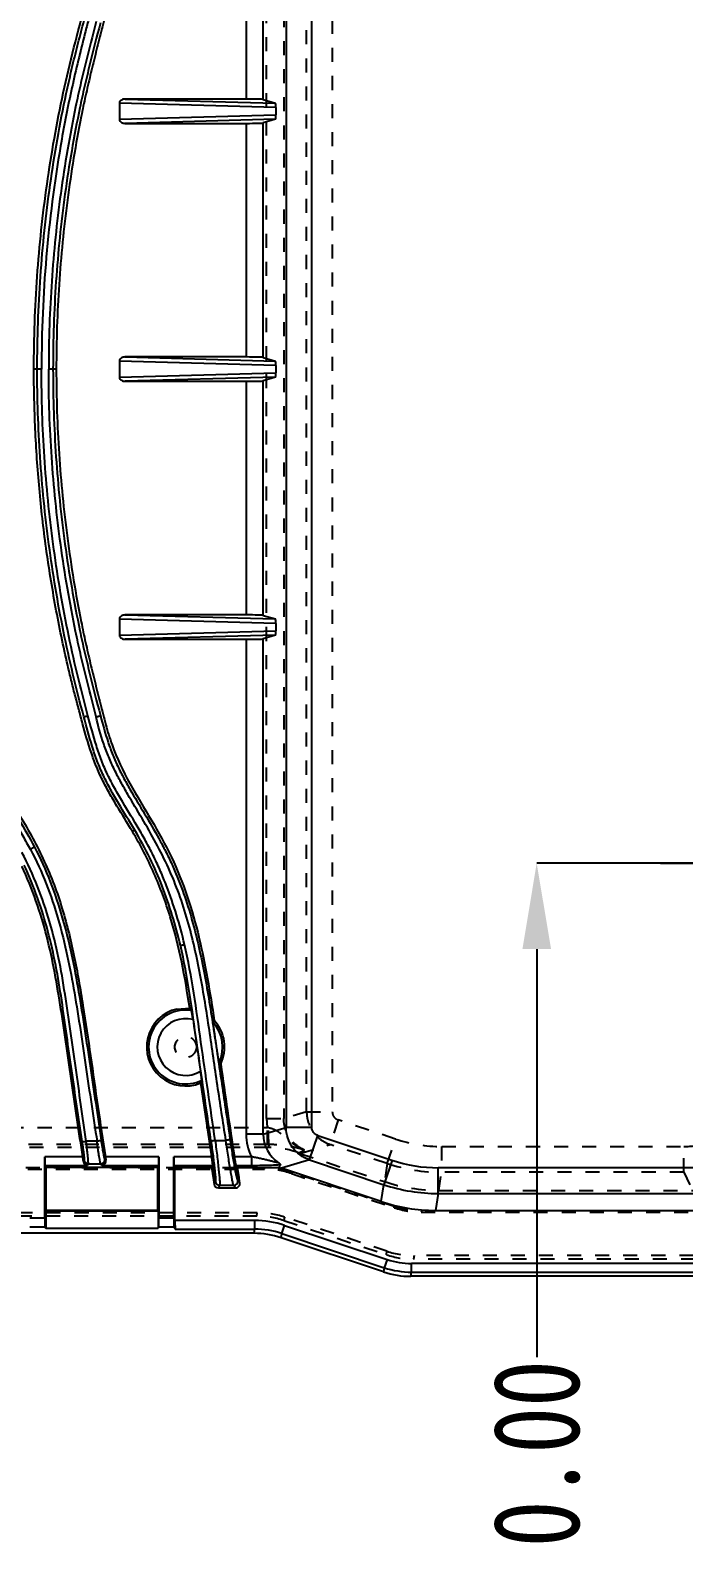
# Model space of a CAD drawing. Header units: millimetres. Extents: x -946 to 3963, y -10008 to 1396.
# Drawn here: x 113.6 to 189.6, y -49.7 to 126 of the extents above; entities that cross this region are included whole.
import ezdxf

# ---------------------------------------------------------------- set-up
doc = ezdxf.new("R2010")
doc.units = ezdxf.units.MM
doc.header["$LTSCALE"] = 16.335
doc.header["$PDMODE"] = 3
doc.header["$PDSIZE"] = 0.3125
doc.linetypes.add('HIDDEN', pattern=[0.2, 0.1, -0.1])
doc.layers.get('0').update_dxf_attribs({"linetype": 'CONTINUOUS'})
doc.layers.get('Defpoints').update_dxf_attribs({"linetype": 'CONTINUOUS'})
doc.layers.add('DEFAULT_2', color=8, linetype='HIDDEN')
doc.styles.get("Standard").update_dxf_attribs({"font": 'txt', "width": 0.8})
doc.dimstyles.new('11', dxfattribs={"dimtxt": 10, "dimasz": 10, "dimexe": 0, "dimexo": 0, "dimgap": 0, "dimtad": 0, "dimzin": 0, "dimdsep": 46, "dimtxsty": 'Standard', "dimcen": 0, "dimclrd": 4, "dimclre": 4, "dimclrt": 6, "dimazin": 0, "dimtfac": 1, "dimtofl": 0, "dimtmove": 0, "dimatfit": 3, "dimfxl": 0, "dimtolj": 1, "dimtzin": 0, "dimarcsym": 0})

# ---------------------------------------------------------------- blocks, each defined once
blk = doc.blocks.new('*D11')
at = {"color": 4, "lineweight": -2}
for p, q in [((214.49, 29.13), (172.52, 29.13)), ((172.52, 19.13), (172.52, -28.32)), ((172.52, -140.87), (172.52, -61.66)), ((214.49, -150.87), (172.52, -150.87))]:
    blk.add_line(p, q, dxfattribs=at)
at = {"color": 4}
for points in [[(170.86, 19.13), (174.19, 19.13), (172.52, 29.13)], [(170.86, -140.87), (174.19, -140.87), (172.52, -150.87)]]:
    blk.add_solid(points, dxfattribs=at)
at = {"layer": 'Defpoints', "color": 0}
for p in [(172.52, 29.13), (214.49, 29.13), (214.49, -150.87)]:
    blk.add_point(p, dxfattribs=at)
at = {"color": 6, "insert": (172.52, -44.99), "char_height": 10, "attachment_point": 5, "rotation": 90}
blk.add_mtext('\\A1;180.00', dxfattribs=at)
blk = doc.blocks.new('*D69')
at = {"color": 4, "lineweight": -2}
for p, q in [((186.91, 29.13), (235.6, 29.13)), ((235.6, 19.13), (235.6, -10.01)), ((235.6, -45.87), (235.6, -39.35)), ((226.92, -55.87), (235.6, -55.87))]:
    blk.add_line(p, q, dxfattribs=at)
at = {"color": 4}
for points in [[(233.93, 19.13), (237.27, 19.13), (235.6, 29.13)], [(233.93, -45.87), (237.27, -45.87), (235.6, -55.87)]]:
    blk.add_solid(points, dxfattribs=at)
at = {"layer": 'Defpoints', "color": 0}
for p in [(186.91, 29.13), (226.92, -55.87), (235.6, -55.87)]:
    blk.add_point(p, dxfattribs=at)
at = {"color": 6, "insert": (235.6, -24.68), "char_height": 10, "attachment_point": 5, "rotation": 90}
blk.add_mtext('\\A1;85.00', dxfattribs=at)

msp = doc.modelspace()

# ---------------------------------------------------------------- linework, layer by layer
at = {"color": 7, "linetype": 'Continuous'}
for p, q in [((138.736, 175.546), (138.736, 117.994)), ((140.729, 117.947), (140.729, 175.546)), ((143.383, 174.755), (143.383, -1.593)), ((146.371, -1.593), (146.371, 174.755)), ((138.736, 117.994), (124.684, 117.994)), ((124.684, 117.994), (142.135, 117.526)), ((140.729, 117.947), (142.135, 117.526)), ((142.203, 117.014), (123.998, 117.503)), ((123.998, 117.503), (123.998, 115.658)), ((123.998, 115.658), (142.203, 116.147)), ((142.203, 117.014), (142.203, 116.155)), ((142.135, 115.636), (124.684, 115.167)), ((124.684, 115.167), (138.736, 115.167)), ((138.736, 115.167), (138.736, 87.994)), ((142.135, 115.636), (140.729, 115.215)), ((140.729, 87.947), (140.729, 115.215)), ((138.736, 87.994), (124.684, 87.994)), ((124.684, 87.994), (142.135, 87.526)), ((140.729, 87.947), (142.135, 87.526)), ((114.943, 86.581), (114.059, 86.581)), ((116.662, 86.581), (115.778, 86.581)), ((142.203, 87.014), (123.998, 87.503)), ((123.998, 87.503), (123.998, 85.658)), ((123.998, 85.658), (142.203, 86.147)), ((142.203, 87.014), (142.203, 86.155)), ((142.135, 85.636), (124.684, 85.167)), ((124.684, 85.167), (138.736, 85.167)), ((138.736, 85.167), (138.736, 57.994)), ((142.135, 85.636), (140.729, 85.215)), ((140.729, 57.947), (140.729, 85.215)), ((138.736, 57.994), (124.684, 57.994)), ((124.684, 57.994), (142.135, 57.526)), ((142.203, 57.014), (123.998, 57.503)), ((123.998, 57.503), (123.998, 55.658)), ((140.729, 57.947), (142.135, 57.526)), ((142.203, 57.014), (142.203, 56.155)), ((123.998, 55.658), (142.203, 56.147)), ((142.135, 55.636), (124.684, 55.167)), ((124.684, 55.167), (138.736, 55.167)), ((138.736, 55.167), (138.736, -2.384)), ((142.135, 55.636), (140.729, 55.215)), ((140.729, -2.384), (140.729, 55.215)), ((125.783, 32.962), (125.515, 32.803)), ((130.669, 12.164), (132.173, 12.258)), ((134.91, 10.612), (135.035, 10.822)), ((135.778, 5.767), (135.597, 5.93)), ((134.736, -5.018), (133.457, 3.571)), ((140.729, -2.384), (143.383, -1.593)), ((146.371, -1.593), (143.383, -1.593)), ((121.4, -3.218), (120.145, -3.218)), ((135.13, -3.115), (136.384, -3.115)), ((140.729, -2.384), (138.736, -2.384)), ((146.107, -5.382), (147.055, -2.54)), ((147.064, -2.543), (155.689, -5.418)), ((119.736, -5.018), (115.317, -5.018)), ((115.317, -12.148), (115.317, -5.018)), ((122.302, -5.248), (122.425, -5.398)), ((128.6, -5.018), (122.365, -5.018)), ((128.6, -5.018), (128.6, -12.148)), ((134.736, -5.018), (130.317, -5.018)), ((130.317, -12.148), (130.317, -5.018)), ((139.348, -5.018), (137.365, -5.018)), ((139.348, -5.018), (139.348, -6.017)), ((115.342, -6.017), (120.281, -6.017)), ((115.342, -6.017), (115.459, -6.25)), ((128.459, -6.25), (115.459, -6.25)), ((115.459, -6.25), (115.459, -11.254)), ((119.809, -5.549), (119.89, -5.396)), ((120.281, -6.017), (120.384, -5.822)), ((120.384, -5.822), (121.808, -5.822)), ((121.969, -6.017), (121.808, -5.822)), ((121.969, -6.017), (128.575, -6.017)), ((128.459, -6.25), (128.575, -6.017)), ((128.459, -11.254), (128.459, -6.25)), ((130.342, -6.017), (134.851, -6.017)), ((130.342, -6.017), (130.459, -6.25)), ((130.459, -6.25), (134.728, -6.25)), ((130.459, -12.431), (130.459, -6.25)), ((134.877, -5.967), (134.728, -6.25)), ((134.877, -5.967), (135.163, -7.895)), ((137.74, -6.25), (137.507, -5.967)), ((137.548, -6.017), (139.348, -6.017)), ((137.74, -6.25), (142.542, -6.25)), ((146.107, -5.382), (142.83, -6.359)), ((154.43, -10.225), (142.83, -6.359)), ((146.107, -5.382), (154.749, -8.262)), ((155.696, -5.42), (154.749, -8.262)), ((161.065, -9.287), (161.065, -6.291)), ((192.285, -6.291), (161.073, -6.291)), ((135.017, -8.199), (135.163, -7.895)), ((135.657, -8.322), (135.511, -8.625)), ((135.511, -8.625), (137.515, -8.625)), ((135.657, -8.322), (137.279, -8.322)), ((137.515, -8.625), (137.279, -8.322)), ((137.773, -7.748), (138.009, -8.052)), ((154.43, -10.225), (154.749, -8.262)), ((161.065, -9.287), (160.746, -11.25)), ((161.065, -9.287), (192.285, -9.287)), ((115.317, -12.148), (113.6, -12.148)), ((115.459, -11.254), (115.427, -11.317)), ((115.427, -11.317), (128.49, -11.317)), ((115.427, -11.317), (115.427, -13.317)), ((128.459, -11.254), (115.459, -11.254)), ((128.49, -11.317), (128.459, -11.254)), ((128.49, -11.317), (128.49, -13.317)), ((130.317, -12.148), (128.6, -12.148)), ((160.746, -11.25), (193.226, -11.25)), ((139.64, -13.919), (-83.119, -13.919)), ((113.575, -13.146), (115.342, -13.146)), ((115.342, -13.146), (115.427, -13.317)), ((115.427, -13.317), (128.49, -13.317)), ((128.49, -13.317), (128.575, -13.146)), ((128.575, -13.146), (130.342, -13.146)), ((130.342, -13.146), (130.483, -13.429)), ((139.72, -12.431), (130.459, -12.431)), ((130.483, -13.429), (139.72, -13.429)), ((139.72, -13.429), (139.64, -13.919)), ((139.72, -12.431), (139.72, -13.429)), ((142.798, -14.432), (142.878, -13.942)), ((142.878, -13.942), (143.193, -12.994)), ((142.878, -13.942), (154.803, -17.917)), ((143.193, -12.994), (155.119, -16.969)), ((154.723, -18.407), (142.798, -14.432)), ((155.119, -16.969), (154.803, -17.917)), ((201.447, -17.431), (157.961, -17.431)), ((157.961, -18.429), (157.961, -17.431)), ((154.803, -17.917), (154.723, -18.407)), ((157.881, -18.919), (157.961, -18.429)), ((201.677, -18.919), (157.881, -18.919)), ((157.961, -18.429), (201.447, -18.429))]:
    msp.add_line(p, q, dxfattribs=at)
for centre, radius, start, end in [((131.701, 7.75), 4.533, 103.16279, 292.78659), ((131.701, 7.75), 4.3, 81.07069, 295.73618), ((131.701, 7.75), 3.301, 74.96929, 301.82499), ((118.221, 1.577), 17.571, 36.37425, 37.43804), ((1734.344, 244.326), 1618.7, 188.289928, 188.504351), ((131.701, 7.75), 4.3, 334.96403, 41.74042), ((131.701, 7.75), 4.533, 334.05756, 42.65707), ((116.34, 9.974), 18.275, 339.48858, 340.50975), ((144.71, -2.385), 5.973, 179.99126, 206.15471), ((144.703, -2.388), 3.974, 179.94778, 236.50788), ((95.783, -8.598), 24.219, 7.23377, 8.50073), ((121.807, -5.321), 0.501, 270.13634, 8.33659), ((150.11, -0.868), 28.053, 188.50818, 189.29203), ((120.385, -5.321), 0.501, 188.56488, 269.92212), ((161.069, 10.708), 17, 251.55151, 270.01354), ((135.511, -8.126), 0.499, 188.39383, 270.00609), ((135.658, -7.82), 0.501, 188.59791, 269.92975), ((137.277, -7.82), 0.501, 270.14019, 8.25436), ((161.071, 10.721), 20.008, 251.58163, 269.98343), ((139.708, -23.486), 11.056, 71.62431, 89.94074), ((139.71, -23.477), 10.048, 71.62181, 89.94324), ((157.97, -8.385), 9.045, 251.62431, 269.94074), ((157.972, -8.376), 10.053, 251.62681, 269.93825)]:
    msp.add_arc(centre, radius, start, end, dxfattribs=at)
for centre, major_axis, ratio, start_param, end_param in [((138.736, 117.942), (2, 0), 0.0261859, 0.0872665, 1.5707963), ((142.134, 117.026), (-0.002, 0.5), 0.1375802, -1.5941581, -0.0416369), ((138.736, 115.219), (2, 0), 0.0261859, -1.5707963, -0.0872665), ((138.736, 87.942), (2, 0), 0.0261859, 0.0872665, 1.5707963), ((142.134, 87.026), (-0.002, 0.5), 0.1375802, -1.5941581, -0.0416369), ((138.736, 85.219), (2, 0), 0.0261859, -1.5707963, -0.0872665), ((138.736, 57.942), (2, 0), 0.0261859, 0.0872665, 1.5707963), ((142.134, 57.026), (-0.002, 0.5), 0.1375802, -1.5941581, -0.0416369), ((138.736, 55.219), (2, 0), 0.0261859, -1.5707963, -0.0872665), ((115.343, -5.018), (0, 1), 0.0261859, 1.5707963, 3.0892328), ((128.574, -5.018), (0, 1), 0.0261859, -3.0892328, -1.5707963), ((130.343, -5.018), (0, 1), 0.0261859, 1.5707963, 3.0892328), ((5320.829, 765.667), (4124.678, 3238.736), 0.9991931, 2.6233469, 2.6237227), ((-1501.296, -250.811), (1641.435, -228.537), 0.9993382, 0.2855373, 0.286637), ((156.362, 1.088), (13.864, 7.769), 0.1266314, 2.8687317, 2.9645303), ((144.112, -2.564), (-3.849, -1.147), 0.9958587, 0.8806554, 0.9573873), ((160.755, 8.777), (-3.208, -19.77), 0.9985935, -0.1606529, 0.1606529), ((115.343, -12.148), (0, 1), 0.0261859, 1.5707963, 3.0892328), ((128.574, -12.148), (0, 1), 0.0261859, -3.0892328, -1.5707963), ((130.343, -12.148), (0, 1), 0.0261859, 1.5707963, 3.0892328), ((130.485, -12.431), (0, 1), 0.0261859, 1.5707963, 3.0892328), ((139.636, -23.933), (1.604, 9.885), 0.9985935, -0.1606529, 0.1606529), ((157.886, -8.906), (-1.604, -9.885), 0.9985935, -0.1606529, 0.1606529)]:
    msp.add_ellipse(centre, major_axis=major_axis, ratio=ratio, start_param=start_param, end_param=end_param, dxfattribs=at)
for points, knots in [([(122.365, 178.18), (122.073, 176.226), (121.484, 172.318), (120.644, 166.45), (119.931, 161.562), (119.285, 157.663), (118.554, 153.779), (117.595, 149.938), (116.31, 146.198), (115.144, 143.469), (113.785, 140.833), (112.292, 138.271), (110.747, 135.742), (109.545, 133.58), (108.728, 131.779), (108.184, 130.398), (107.718, 128.99), (107.318, 127.563), (106.953, 126.126), (106.471, 124.209), (105.858, 121.816), (105.176, 118.932), (104.562, 116.032), (104.016, 113.118), (103.359, 109.221), (102.675, 104.328), (101.896, 96.462), (101.662, 90.532), (101.662, 86.581)], [0, 0, 0, 0, 0.0624981, 0.1249962, 0.1874941, 0.2187435, 0.2499951, 0.3124799, 0.343738, 0.3749893, 0.4062459, 0.4374932, 0.468754, 0.5000005, 0.5156417, 0.5312811, 0.5469063, 0.5625299, 0.5781628, 0.5937942, 0.625041, 0.656289, 0.6875397, 0.7187893, 0.750039, 0.8125353, 0.8750316, 1, 1, 1, 1]), ([(135.035, 162.34), (134.787, 160.716), (134.273, 157.472), (133.309, 152.637), (131.971, 147.889), (130.144, 143.299), (127.748, 138.984), (125.131, 134.811), (123.356, 131.086), (122.388, 127.942), (121.8, 125.549), (121.203, 123.159), (120.606, 120.768), (120.055, 118.367), (119.383, 115.152), (118.656, 111.11), (117.685, 104.612), (116.878, 96.435), (116.662, 89.865), (116.662, 86.581)], [0, 0, 0, 0, 0.0625005, 0.1250016, 0.1875025, 0.2500086, 0.3125033, 0.375007, 0.4375161, 0.4687468, 0.5000216, 0.5312875, 0.56253, 0.5937767, 0.625031, 0.6875319, 0.7500324, 0.875016, 1, 1, 1, 1]), ([(124.592, 137.307), (124.011, 136.392), (122.937, 134.503), (121.666, 131.501), (120.86, 128.91), (120.299, 126.816), (119.757, 124.715), (119.106, 122.083), (118.135, 117.853), (116.697, 110.391), (115.31, 99.613), (114.942, 90.924), (114.943, 86.581)], [0, 0, 0, 0, 0.0624518, 0.1249003, 0.1873497, 0.2185822, 0.2498175, 0.3122886, 0.3747758, 0.4997789, 0.7498462, 1, 1, 1, 1]), ([(114.059, 86.581), (114.059, 90.178), (114.313, 97.376), (115.458, 108.115), (117.345, 118.751), (119.129, 125.728), (120.115, 129.188)], [0, 0, 0, 0, 0.2499978, 0.4999971, 0.7499975, 1, 1, 1, 1]), ([(114.444, 86.581), (114.444, 90.176), (114.695, 97.353), (115.639, 106.276), (116.763, 113.35), (117.619, 117.749), (118.4, 121.254), (119.036, 123.877), (119.728, 126.487), (120.188, 128.228), (120.434, 129.093)], [0, 0, 0, 0, 0.2504372, 0.4997934, 0.6244661, 0.7493187, 0.8118975, 0.8745956, 0.9372949, 1, 1, 1, 1]), ([(121.305, 127.016), (120.881, 125.374), (120.242, 122.908), (119.451, 119.603), (118.722, 116.271), (117.932, 112.075), (117.149, 107.012), (116.537, 101.928), (115.954, 95.123), (115.779, 89.998), (115.779, 86.581)], [0, 0, 0, 0, 0.1243441, 0.1866463, 0.2491008, 0.3743147, 0.4995099, 0.6245386, 0.7495385, 1, 1, 1, 1]), ([(121.788, 126.862), (121.364, 125.223), (120.727, 122.763), (119.937, 119.467), (119.211, 116.149), (118.423, 111.971), (117.643, 106.929), (117.033, 101.866), (116.452, 95.088), (116.277, 89.984), (116.277, 86.581)], [0, 0, 0, 0, 0.1245899, 0.1869286, 0.2493407, 0.3744811, 0.4996368, 0.6246429, 0.7496022, 1, 1, 1, 1]), ([(124.684, 117.994), (124.607, 117.994), (124.454, 117.977), (124.237, 117.892), (124.059, 117.741), (123.998, 117.589), (123.998, 117.513)], [0, 0, 0, 0, 0.2503447, 0.5008256, 0.7506864, 1, 1, 1, 1]), ([(142.135, 115.636), (142.148, 115.639), (142.164, 115.69), (142.183, 115.778), (142.199, 115.946), (142.203, 116.076), (142.203, 116.155)], [0, 0, 0, 0, 0.0752221, 0.2499127, 0.5538147, 1, 1, 1, 1]), ([(123.998, 115.649), (123.998, 115.573), (124.059, 115.42), (124.237, 115.269), (124.454, 115.185), (124.607, 115.167), (124.684, 115.167)], [0, 0, 0, 0, 0.2493665, 0.4991964, 0.7496579, 1, 1, 1, 1]), ([(124.684, 87.994), (124.607, 87.994), (124.454, 87.977), (124.237, 87.892), (124.059, 87.741), (123.998, 87.589), (123.998, 87.513)], [0, 0, 0, 0, 0.2503447, 0.5008256, 0.7506864, 1, 1, 1, 1]), ([(100.778, 86.581), (100.793, 84.158), (100.896, 79.313), (101.427, 72.062), (102.306, 64.848), (103.315, 58.877), (104.321, 54.141), (105.009, 51.196), (105.587, 48.846), (106.178, 46.501), (106.832, 44.169), (107.633, 41.885), (108.322, 40.205), (109.126, 38.578), (110.02, 37), (110.949, 35.441), (111.859, 33.872), (112.755, 32.297), (113.356, 31.248), (113.659, 30.726)], [0, 0, 0, 0, 0.1251138, 0.2502097, 0.3752769, 0.5003004, 0.5627991, 0.6252826, 0.6565186, 0.6877499, 0.750214, 0.7814822, 0.8127194, 0.8439142, 0.8751307, 0.906376, 0.9376006, 0.968803, 1, 1, 1, 1]), ([(101.277, 86.581), (101.277, 84.164), (101.394, 79.341), (101.833, 73.33), (102.358, 68.55), (102.836, 64.978), (103.397, 61.418), (104.044, 57.869), (104.78, 54.331), (105.629, 50.808), (106.38, 47.879), (106.982, 45.543), (107.467, 43.817), (108.039, 42.131), (108.737, 40.495), (109.554, 38.905), (110.745, 36.805), (112.331, 34.208), (113.551, 32.092), (114.119, 31.007)], [0, 0, 0, 0, 0.1253844, 0.2502455, 0.3125823, 0.3748962, 0.4372171, 0.4995812, 0.5620353, 0.6247022, 0.6876126, 0.7189082, 0.7499067, 0.7805994, 0.8112208, 0.8420956, 0.8733177, 0.9364485, 1, 1, 1, 1]), ([(101.662, 86.581), (101.662, 82.63), (101.896, 76.699), (102.675, 68.834), (103.359, 63.94), (104.016, 60.043), (104.562, 57.129), (105.176, 54.23), (105.858, 51.345), (106.471, 48.952), (106.953, 47.036), (107.318, 45.599), (107.718, 44.171), (108.184, 42.763), (108.728, 41.383), (109.545, 39.582), (110.747, 37.42), (112.292, 34.891), (113.785, 32.329), (115.144, 29.692), (116.31, 26.964), (117.595, 23.224), (118.554, 19.382), (119.285, 15.499), (119.931, 11.6), (120.644, 6.712), (121.484, 0.844), (122.073, -3.064), (122.365, -5.018)], [0, 0, 0, 0, 0.1249684, 0.1874647, 0.249961, 0.2812107, 0.3124603, 0.343711, 0.374959, 0.4062058, 0.4218372, 0.4374701, 0.4530937, 0.4687189, 0.4843583, 0.4999995, 0.531246, 0.5625068, 0.5937541, 0.6250107, 0.656262, 0.6875201, 0.7500049, 0.7812565, 0.8125059, 0.8750038, 0.9375019, 1, 1, 1, 1]), ([(125.515, 32.803), (124.922, 33.799), (124.002, 35.275), (122.824, 37.272), (122.002, 38.806), (121.294, 40.396), (120.5, 42.576), (119.862, 44.807), (119.267, 47.048), (118.825, 48.729), (118.399, 50.415), (117.859, 52.669), (117.239, 55.5), (116.349, 60.051), (115.429, 65.774), (114.639, 72.686), (114.165, 79.626), (114.059, 84.263), (114.059, 86.581)], [0, 0, 0, 0, 0.0624942, 0.0937742, 0.125028, 0.1562625, 0.1875366, 0.250052, 0.2812982, 0.3125475, 0.343797, 0.3750465, 0.4375453, 0.5000434, 0.6250319, 0.7500212, 0.8750105, 1, 1, 1, 1]), ([(119.86, 46.18), (119.418, 47.815), (118.568, 51.103), (117.468, 56.086), (116.54, 61.116), (115.525, 67.859), (114.672, 76.347), (114.444, 83.168), (114.444, 86.581)], [0, 0, 0, 0, 0.1243152, 0.2491966, 0.3744101, 0.4995819, 0.7495684, 1, 1, 1, 1]), ([(120.342, 46.281), (119.902, 47.912), (119.055, 51.193), (117.957, 56.163), (117.033, 61.18), (116.021, 67.907), (115.171, 76.373), (114.943, 83.177), (114.943, 86.581)], [0, 0, 0, 0, 0.1243485, 0.249206, 0.3744192, 0.4995945, 0.7495768, 1, 1, 1, 1]), ([(121.305, 46.145), (120.88, 47.788), (120.242, 50.253), (119.451, 53.559), (118.722, 56.891), (117.932, 61.087), (117.149, 66.15), (116.537, 71.234), (115.954, 78.038), (115.779, 83.163), (115.779, 86.581)], [0, 0, 0, 0, 0.124344, 0.1866462, 0.2491007, 0.3743146, 0.4995099, 0.6245386, 0.7495385, 1, 1, 1, 1]), ([(116.277, 86.581), (116.277, 83.177), (116.452, 78.073), (117.033, 71.296), (117.643, 66.232), (118.423, 61.19), (119.211, 57.012), (119.937, 53.694), (120.727, 50.398), (121.364, 47.938), (121.788, 46.299)], [0, 0, 0, 0, 0.2503978, 0.3753571, 0.5003632, 0.6255189, 0.7506593, 0.8130714, 0.8754101, 1, 1, 1, 1]), ([(116.662, 86.581), (116.662, 83.296), (116.878, 76.726), (117.685, 68.549), (118.656, 62.051), (119.383, 58.01), (120.055, 54.794), (120.606, 52.393), (121.203, 50.003), (121.8, 47.612), (122.388, 45.219), (123.356, 42.076), (125.131, 38.35), (127.748, 34.177), (130.144, 29.862), (131.971, 25.273), (133.309, 20.524), (134.273, 15.689), (134.787, 12.445), (135.035, 10.822)], [0, 0, 0, 0, 0.124984, 0.2499676, 0.3124681, 0.374969, 0.4062233, 0.43747, 0.4687125, 0.4999784, 0.5312532, 0.5624839, 0.624993, 0.6874967, 0.7499914, 0.8124975, 0.8749984, 0.9374995, 1, 1, 1, 1]), ([(142.135, 85.636), (142.148, 85.639), (142.164, 85.69), (142.183, 85.778), (142.199, 85.946), (142.203, 86.076), (142.203, 86.155)], [0, 0, 0, 0, 0.0752221, 0.2499127, 0.5538147, 1, 1, 1, 1]), ([(123.998, 85.649), (123.998, 85.573), (124.059, 85.42), (124.237, 85.269), (124.454, 85.185), (124.607, 85.167), (124.684, 85.167)], [0, 0, 0, 0, 0.2493665, 0.4991964, 0.7496579, 1, 1, 1, 1]), ([(124.684, 57.994), (124.607, 57.994), (124.454, 57.977), (124.237, 57.892), (124.059, 57.741), (123.998, 57.589), (123.998, 57.513)], [0, 0, 0, 0, 0.2503447, 0.5008256, 0.7506864, 1, 1, 1, 1]), ([(123.998, 55.649), (123.998, 55.573), (124.059, 55.42), (124.237, 55.269), (124.454, 55.185), (124.607, 55.167), (124.684, 55.167)], [0, 0, 0, 0, 0.2493665, 0.4991964, 0.7496579, 1, 1, 1, 1]), ([(142.135, 55.636), (142.148, 55.639), (142.164, 55.69), (142.183, 55.778), (142.199, 55.946), (142.203, 56.076), (142.203, 56.155)], [0, 0, 0, 0, 0.0752221, 0.2499127, 0.5538147, 1, 1, 1, 1]), ([(119.86, 46.179), (119.863, 46.176), (119.88, 46.178), (119.908, 46.179), (119.954, 46.188), (120.042, 46.205), (120.174, 46.237), (120.285, 46.265), (120.342, 46.281)], [0, 0, 0, 0, 0.0262618, 0.086635, 0.1805163, 0.306672, 0.6370848, 1, 1, 1, 1]), ([(125.782, 32.961), (125.163, 34.011), (124.196, 35.567), (122.97, 37.681), (122.122, 39.309), (121.403, 40.991), (120.632, 43.278), (120.173, 45.023), (119.86, 46.18)], [0, 0, 0, 0, 0.2509294, 0.3771744, 0.5032019, 0.6287443, 0.7532529, 1, 1, 1, 1]), ([(131.574, 19.67), (131.298, 20.831), (130.679, 23.138), (129.707, 25.965), (128.799, 28.183), (128.047, 29.83), (127.209, 31.45), (125.993, 33.581), (124.695, 35.671), (123.459, 37.795), (122.61, 39.414), (121.889, 41.083), (121.117, 43.369), (120.657, 45.117), (120.342, 46.281)], [0, 0, 0, 0, 0.1232597, 0.2466499, 0.3086147, 0.3708991, 0.4336733, 0.4969824, 0.6244027, 0.6878769, 0.7508376, 0.8132577, 0.8754571, 1, 1, 1, 1]), ([(121.304, 46.145), (121.363, 46.16), (121.476, 46.191), (121.61, 46.23), (121.699, 46.259), (121.745, 46.275), (121.771, 46.288), (121.787, 46.295), (121.788, 46.299)], [0, 0, 0, 0, 0.3606169, 0.6917204, 0.8184784, 0.9129203, 0.9736768, 1, 1, 1, 1]), ([(136.384, -3.115), (136.051, -0.981), (135.384, 3.292), (134.478, 9.717), (133.624, 15.064), (132.753, 19.31), (131.959, 22.466), (130.971, 25.57), (129.745, 28.59), (128.279, 31.503), (126.647, 34.325), (125.244, 36.651), (124.172, 38.542), (123.415, 39.987), (122.739, 41.472), (121.968, 43.506), (121.532, 45.082), (121.304, 46.145)], [0, 0, 0, 0, 0.1245558, 0.2492498, 0.3740764, 0.4365445, 0.4990512, 0.5615877, 0.6241596, 0.6867621, 0.7493855, 0.8120246, 0.8433528, 0.8746868, 0.9060128, 0.9373503, 1, 1, 1, 1]), ([(121.788, 46.299), (122.057, 45.259), (122.488, 43.708), (123.217, 41.693), (123.872, 40.222), (124.624, 38.783), (125.707, 36.874), (127.143, 34.512), (128.543, 32.12), (129.565, 30.156), (130.491, 28.169), (131.491, 25.634), (132.789, 21.498), (133.954, 16.214), (134.962, 9.816), (135.909, 3.415), (136.55, -0.848), (136.878, -2.976)], [0, 0, 0, 0, 0.0619177, 0.0926299, 0.1234505, 0.1546109, 0.1861365, 0.2499098, 0.3139449, 0.3458018, 0.3774619, 0.4402544, 0.50266, 0.6271169, 0.7515851, 0.8758984, 1, 1, 1, 1]), ([(132.173, 12.258), (131.906, 14.05), (131.315, 17.627), (130.007, 22.911), (128.118, 28.022), (126.441, 31.246), (125.515, 32.803)], [0, 0, 0, 0, 0.2499879, 0.4999887, 0.750003, 1, 1, 1, 1]), ([(131.088, 19.602), (130.812, 20.763), (130.191, 23.072), (129.017, 26.467), (127.581, 29.791), (126.402, 31.91), (125.782, 32.961)], [0, 0, 0, 0, 0.2482651, 0.4966193, 0.7462563, 1, 1, 1, 1]), ([(120.145, -3.218), (119.737, -0.372), (119.12, 3.9), (118.319, 9.6), (117.698, 13.877), (116.971, 18.143), (115.935, 22.351), (114.543, 26.46), (113.349, 29.099), (112.671, 30.375)], [0, 0, 0, 0, 0.2494175, 0.3742551, 0.4992277, 0.6242609, 0.7493839, 0.8746814, 1, 1, 1, 1]), ([(114.119, 31.007), (114.119, 31.002), (114.106, 30.99), (114.082, 30.97), (114.038, 30.94), (113.952, 30.887), (113.824, 30.814), (113.715, 30.756), (113.659, 30.727)], [0, 0, 0, 0, 0.025653, 0.0856912, 0.1837308, 0.3154587, 0.6486073, 1, 1, 1, 1]), ([(113.659, 30.726), (114.342, 29.434), (115.552, 26.766), (117.401, 21.22), (118.857, 14.059), (120.081, 5.411), (120.967, -0.343), (121.4, -3.218)], [0, 0, 0, 0, 0.1253413, 0.2506125, 0.5007301, 0.7505517, 1, 1, 1, 1]), ([(114.119, 31.007), (115.486, 28.395), (117.065, 24.224), (118.469, 18.51), (119.274, 14.188), (119.95, 9.863), (120.594, 5.543), (121.238, 1.229), (121.673, -1.644), (121.894, -3.079)], [0, 0, 0, 0, 0.2518919, 0.3776904, 0.5027017, 0.6273375, 0.7517225, 0.8759135, 1, 1, 1, 1]), ([(119.736, -5.018), (119.312, -2.164), (118.434, 3.54), (117.452, 10.689), (116.513, 16.385), (115.611, 20.624), (114.358, 24.776), (113.271, 27.456), (112.665, 28.767)], [0, 0, 0, 0, 0.2499391, 0.4998587, 0.6249037, 0.7498935, 0.8749564, 1, 1, 1, 1]), ([(119.651, -3.226), (119.454, -1.86), (119.061, 0.873), (118.459, 4.973), (117.872, 9.076), (117.307, 13.172), (116.635, 17.233), (115.735, 21.228), (114.526, 25.131), (113.508, 27.658), (112.938, 28.895)], [0, 0, 0, 0, 0.1257044, 0.251519, 0.3774461, 0.5032296, 0.6281999, 0.752236, 0.8758879, 1, 1, 1, 1]), ([(131.088, 19.602), (131.091, 19.598), (131.108, 19.595), (131.137, 19.594), (131.184, 19.598), (131.273, 19.609), (131.405, 19.633), (131.516, 19.657), (131.574, 19.67)], [0, 0, 0, 0, 0.0295068, 0.0910323, 0.1851106, 0.3108047, 0.6390989, 1, 1, 1, 1]), ([(134.636, -3.124), (134.363, -1.222), (133.813, 2.582), (132.975, 8.287), (132.204, 13.981), (131.529, 17.75), (131.088, 19.602)], [0, 0, 0, 0, 0.2504891, 0.5012949, 0.751825, 1, 1, 1, 1]), ([(135.13, -3.115), (134.857, -1.213), (134.307, 2.594), (133.469, 8.306), (132.696, 14.019), (132.018, 17.806), (131.574, 19.67)], [0, 0, 0, 0, 0.2500244, 0.5003016, 0.7507581, 1, 1, 1, 1]), ([(132.558, 10.938), (132.539, 11.066), (132.503, 11.305), (132.456, 11.59), (132.42, 11.781), (132.401, 11.885), (132.383, 11.952), (132.376, 11.988), (132.369, 11.997)], [0, 0, 0, 0, 0.3590437, 0.6754536, 0.8025371, 0.901645, 0.9685008, 1, 1, 1, 1]), ([(135.597, 5.93), (135.594, 5.933), (135.592, 5.945), (135.585, 5.967), (135.578, 6.002), (135.565, 6.065), (135.547, 6.162), (135.525, 6.293), (135.501, 6.439), (135.468, 6.649), (135.426, 6.921), (135.375, 7.253), (135.308, 7.703), (135.227, 8.267), (135.143, 8.832), (135.079, 9.282), (135.031, 9.615), (134.993, 9.887), (134.965, 10.097), (134.946, 10.244), (134.929, 10.376), (134.918, 10.474), (134.912, 10.539), (134.909, 10.574), (134.909, 10.597), (134.908, 10.609), (134.91, 10.612)], [0, 0, 0, 0, 0.0023534, 0.0074319, 0.0149197, 0.0244739, 0.0485111, 0.0773318, 0.1089342, 0.142254, 0.2118243, 0.2832368, 0.3553076, 0.4999818, 0.6446537, 0.7167221, 0.788134, 0.8577047, 0.8910304, 0.9226076, 0.9514286, 0.9754933, 0.985059, 0.9925572, 0.9976433, 1, 1, 1, 1]), ([(135.778, 5.767), (136.036, 3.968), (136.556, 0.372), (137.096, -3.221), (137.365, -5.018)], [0, 0, 0, 0, 0.4999998, 1, 1, 1, 1]), ([(133.568, 3.877), (133.572, 3.887), (133.569, 3.924), (133.566, 3.994), (133.555, 4.099), (133.533, 4.292), (133.496, 4.578), (133.461, 4.818), (133.442, 4.945)], [0, 0, 0, 0, 0.0314724, 0.0982931, 0.1973727, 0.3244439, 0.6408857, 1, 1, 1, 1]), ([(146.107, -5.382), (145.713, -5.249), (144.969, -4.855), (144.093, -3.957), (143.52, -2.841), (143.383, -2.009), (143.383, -1.593)], [0, 0, 0, 0, 0.2516246, 0.4998236, 0.7481176, 1, 1, 1, 1]), ([(147.064, -2.543), (146.869, -2.477), (146.504, -2.224), (146.374, -1.799), (146.371, -1.593)], [0, 0, 0, 0, 0.5000306, 1, 1, 1, 1]), ([(119.651, -3.226), (119.653, -3.231), (119.668, -3.239), (119.719, -3.249), (119.823, -3.25), (119.973, -3.24), (120.086, -3.227), (120.145, -3.218)], [0, 0, 0, 0, 0.0316699, 0.0927106, 0.3162783, 0.6432842, 1, 1, 1, 1]), ([(119.651, -3.226), (119.69, -3.499), (119.745, -3.894), (119.808, -4.396), (119.845, -4.713), (119.873, -4.977), (119.889, -5.159), (119.895, -5.271), (119.897, -5.33), (119.895, -5.369), (119.893, -5.39), (119.89, -5.396)], [0, 0, 0, 0, 0.3784688, 0.5471213, 0.6948788, 0.817234, 0.9107085, 0.9456475, 0.9723067, 0.9904512, 1, 1, 1, 1]), ([(120.384, -5.822), (120.387, -5.814), (120.389, -5.789), (120.391, -5.742), (120.389, -5.673), (120.383, -5.538), (120.367, -5.32), (120.34, -5.004), (120.302, -4.623), (120.239, -4.021), (120.186, -3.546), (120.145, -3.218)], [0, 0, 0, 0, 0.0096968, 0.0278252, 0.0543555, 0.0891541, 0.1825456, 0.3049264, 0.4526638, 0.6213113, 1, 1, 1, 1]), ([(121.894, -3.079), (121.894, -3.085), (121.879, -3.097), (121.832, -3.121), (121.729, -3.154), (121.577, -3.188), (121.461, -3.209), (121.4, -3.218)], [0, 0, 0, 0, 0.0329075, 0.0962643, 0.3175568, 0.6449589, 1, 1, 1, 1]), ([(121.808, -5.822), (121.802, -5.814), (121.794, -5.789), (121.773, -5.713), (121.743, -5.561), (121.7, -5.32), (121.649, -5.004), (121.591, -4.624), (121.506, -4.022), (121.444, -3.547), (121.4, -3.218)], [0, 0, 0, 0, 0.0103921, 0.0291317, 0.0914052, 0.1853412, 0.3078242, 0.4552088, 0.6231736, 1, 1, 1, 1]), ([(122.302, -5.248), (122.297, -5.243), (122.289, -5.222), (122.267, -5.158), (122.237, -5.031), (122.194, -4.83), (122.143, -4.566), (122.086, -4.249), (122, -3.748), (121.936, -3.353), (121.894, -3.079)], [0, 0, 0, 0, 0.0104551, 0.029445, 0.0923909, 0.1866955, 0.309257, 0.4565592, 0.6242444, 1, 1, 1, 1]), ([(134.636, -3.123), (134.638, -3.128), (134.653, -3.136), (134.704, -3.146), (134.808, -3.147), (134.958, -3.137), (135.072, -3.124), (135.13, -3.115)], [0, 0, 0, 0, 0.0316726, 0.092671, 0.3162424, 0.6441913, 1, 1, 1, 1]), ([(134.636, -3.123), (134.68, -3.43), (134.764, -4.027), (134.88, -4.891), (134.98, -5.684), (135.062, -6.381), (135.123, -6.96), (135.158, -7.361), (135.172, -7.61), (135.176, -7.741), (135.174, -7.831), (135.17, -7.879), (135.163, -7.895)], [0, 0, 0, 0, 0.193071, 0.3765483, 0.5445863, 0.6920878, 0.8145279, 0.908147, 0.9433601, 0.9704947, 0.9893879, 1, 1, 1, 1]), ([(135.13, -3.116), (135.174, -3.451), (135.259, -4.104), (135.375, -5.049), (135.475, -5.915), (135.557, -6.677), (135.618, -7.31), (135.653, -7.747), (135.667, -8.017), (135.671, -8.158), (135.668, -8.254), (135.664, -8.305), (135.657, -8.322)], [0, 0, 0, 0, 0.1940228, 0.3772174, 0.545151, 0.6933998, 0.8161956, 0.9094666, 0.9444267, 0.971287, 0.9898422, 1, 1, 1, 1]), ([(136.878, -2.976), (136.878, -2.982), (136.865, -2.994), (136.817, -3.019), (136.713, -3.051), (136.561, -3.086), (136.445, -3.106), (136.384, -3.115)], [0, 0, 0, 0, 0.0313678, 0.0925322, 0.317892, 0.6472592, 1, 1, 1, 1]), ([(137.279, -8.322), (137.268, -8.306), (137.249, -8.255), (137.22, -8.158), (137.186, -8.017), (137.126, -7.748), (137.042, -7.311), (136.93, -6.678), (136.804, -5.916), (136.668, -5.051), (136.526, -4.106), (136.432, -3.452), (136.384, -3.116)], [0, 0, 0, 0, 0.0109093, 0.0301576, 0.0576224, 0.0930874, 0.1870365, 0.3100184, 0.4578744, 0.6249618, 0.8070752, 1, 1, 1, 1]), ([(137.773, -7.748), (137.762, -7.734), (137.743, -7.686), (137.714, -7.597), (137.679, -7.466), (137.62, -7.218), (137.535, -6.817), (137.424, -6.238), (137.298, -5.541), (137.11, -4.442), (136.971, -3.575), (136.878, -2.976)], [0, 0, 0, 0, 0.011306, 0.0308655, 0.0586029, 0.0943363, 0.1886752, 0.3113031, 0.4584489, 0.6256775, 1, 1, 1, 1]), ([(134.851, -6.017), (134.855, -6.009), (134.851, -5.976), (134.851, -5.915), (134.84, -5.82), (134.828, -5.697), (134.809, -5.549), (134.78, -5.32), (134.754, -5.141), (134.736, -5.018)], [0, 0, 0, 0, 0.0280878, 0.0909236, 0.1864536, 0.3114074, 0.4610475, 0.6303473, 1, 1, 1, 1]), ([(137.365, -5.018), (137.384, -5.141), (137.42, -5.371), (137.465, -5.641), (137.499, -5.82), (137.518, -5.916), (137.535, -5.977), (137.542, -6.009), (137.548, -6.017)], [0, 0, 0, 0, 0.3673287, 0.6848372, 0.8098262, 0.9060714, 0.9702277, 1, 1, 1, 1]), ([(142.51, -5.702), (142.505, -5.707), (142.483, -5.704), (142.447, -5.702), (142.392, -5.693), (142.299, -5.676), (142.165, -5.647), (141.991, -5.608), (141.803, -5.563), (141.537, -5.497), (141.188, -5.411), (140.753, -5.307), (140.299, -5.205), (139.829, -5.108), (139.509, -5.047), (139.348, -5.018)], [0, 0, 0, 0, 0.0057852, 0.0179856, 0.0352641, 0.0563089, 0.106245, 0.1621296, 0.2219733, 0.2847848, 0.4165746, 0.5549207, 0.6990224, 0.8480128, 1, 1, 1, 1]), ([(119.809, -5.549), (119.825, -5.678), (119.944, -5.909), (120.177, -6.009), (120.281, -6.017)], [0, 0, 0, 0, 0.5524656, 1, 1, 1, 1]), ([(121.969, -6.017), (122.089, -6.008), (122.364, -5.866), (122.45, -5.554), (122.425, -5.398)], [0, 0, 0, 0, 0.432478, 1, 1, 1, 1]), ([(139.348, -6.017), (139.994, -6.016), (140.914, -6.007), (142.047, -5.966), (142.534, -5.939), (142.747, -5.921)], [0, 0, 0, 0, 0.5699899, 0.8114487, 1, 1, 1, 1]), ([(142.747, -5.921), (142.751, -5.914), (142.733, -5.884), (142.691, -5.849), (142.611, -5.781), (142.547, -5.732), (142.51, -5.702)], [0, 0, 0, 0, 0.0702251, 0.2483922, 0.5571947, 1, 1, 1, 1]), ([(137.515, -8.625), (137.653, -8.625), (137.945, -8.496), (138.029, -8.189), (138.009, -8.052)], [0, 0, 0, 0, 0.499972, 1, 1, 1, 1])]:
    msp.add_open_spline(points, degree=3, knots=knots, dxfattribs=at)
msp.add_open_spline([(137.773, -7.748), (137.684, -7.155), (137.596, -6.561), (137.507, -5.967)], degree=3, dxfattribs=at)
at = {"layer": 'DEFAULT_2', "color": 8, "linetype": 'HIDDEN'}
for p, q in [((141.119, -0.578), (141.119, 173.739)), ((143.111, 173.739), (143.111, -0.578)), ((145.765, 0.213), (145.765, 172.948)), ((148.754, 172.948), (148.754, 0.213)), ((145.765, 0.213), (143.111, -0.578)), ((145.765, 0.213), (148.754, 0.213)), ((-84.794, -1.602), (141.207, -1.602)), ((141.119, -0.578), (143.111, -0.578)), ((141.207, -3.599), (141.207, -1.602)), ((149.437, -0.733), (148.49, -3.575)), ((156.089, -2.95), (149.446, -0.736)), ((155.149, -5.795), (156.097, -2.953)), ((141.207, -3.599), (-84.794, -3.599)), ((141.298, -3.919), (-84.742, -3.919)), ((144.834, -4.566), (145.515, -4.234)), ((144.985, -4.62), (148.49, -3.575)), ((144.985, -4.62), (154.809, -7.894)), ((155.149, -5.795), (148.49, -3.575)), ((161.465, -3.824), (161.465, -6.82)), ((161.473, -3.824), (189.621, -3.824)), ((189.621, -6.82), (189.621, -3.824)), ((140.873, -6.319), (-85.973, -6.319)), ((-85.951, -6.456), (140.851, -6.456)), ((140.862, -6.456), (140.862, -6.319)), ((144.031, -6.832), (144.009, -6.968)), ((144.009, -6.968), (155.934, -10.943)), ((155.957, -10.807), (144.031, -6.832)), ((155.149, -5.795), (154.809, -7.894)), ((161.125, -8.919), (161.465, -6.82)), ((189.621, -6.82), (161.465, -6.82)), ((189.621, -6.82), (190.586, -8.783)), ((161.125, -8.919), (196.895, -8.919)), ((140.03, -11.516), (-83.509, -11.516)), ((139.965, -11.919), (-83.443, -11.919)), ((139.965, -11.919), (140.03, -11.516)), ((143.188, -12.028), (143.123, -12.432)), ((155.113, -16.003), (143.188, -12.028)), ((155.934, -10.943), (155.957, -10.807)), ((159.115, -11.319), (159.092, -11.456)), ((159.092, -11.456), (198.127, -11.456)), ((198.062, -11.319), (159.115, -11.319)), ((143.123, -12.432), (155.048, -16.407)), ((155.048, -16.407), (155.113, -16.003)), ((158.271, -16.516), (158.206, -16.919)), ((200.737, -16.919), (158.206, -16.919)), ((200.546, -16.516), (158.271, -16.516))]:
    msp.add_line(p, q, dxfattribs=at)
msp.add_circle((131.701, 7.75), 1.25, dxfattribs=at)
for centre, radius, start, end in [((147.111, -0.577), 5.993, 180.01108, 189.85318), ((138.211, -19.878), 18.52, 80.33584, 80.69103), ((161.469, 13.176), 17, 251.55151, 270.01354), ((141.207, 74.994), 78.594, 269.99997, 270.16015), ((141.298, -13.906), 9.986, 69.26796, 90.00067), ((161.471, 13.188), 20.008, 251.58163, 269.98343)]:
    msp.add_arc(centre, radius, start, end, dxfattribs=at)
for centre, major_axis, ratio, start_param, end_param in [((146.267, -0.825), (3.849, 1.147), 0.9958587, -2.2243646, -2.1842053), ((140.847, -16.469), (-1.604, -9.885), 0.9985935, 2.9809398, 3.3022455), ((140.869, -16.333), (1.604, 9.885), 0.9985935, -0.1606529, 0.1606529), ((161.133, 11.108), (3.208, 19.77), 0.9985935, -3.3022455, -2.9809398), ((139.96, -21.933), (-1.604, -9.885), 0.9985935, 2.9809398, 3.3022455), ((140.026, -21.53), (1.604, 9.885), 0.9985935, 6.1225324, 6.4438382), ((159.097, -1.442), (1.604, 9.885), 0.9985935, 2.9809398, 3.3022455), ((159.119, -1.306), (1.604, 9.885), 0.9985935, 9.2641251, 9.5854308), ((158.21, -6.906), (1.604, 9.885), 0.9985935, -3.3022455, -2.9809398), ((158.276, -6.502), (1.604, 9.885), 0.9985935, 2.9809398, 3.3022455)]:
    msp.add_ellipse(centre, major_axis=major_axis, ratio=ratio, start_param=start_param, end_param=end_param, dxfattribs=at)
for points, knots in [([(145.765, 0.213), (145.766, -0.203), (145.903, -1.035), (146.476, -2.151), (147.351, -3.049), (148.096, -3.443), (148.49, -3.575)], [0, 0, 0, 0, 0.2518824, 0.5001764, 0.7483754, 1, 1, 1, 1]), ([(148.754, 0.213), (148.756, 0.007), (148.886, -0.417), (149.251, -0.67), (149.446, -0.736)], [0, 0, 0, 0, 0.4999693, 1, 1, 1, 1]), ([(189.621, -3.824), (190.535, -3.818), (192.369, -3.609), (194.968, -2.666), (197.297, -1.175), (198.578, 0.155), (199.138, 0.877)], [0, 0, 0, 0, 0.2500069, 0.500005, 0.7500009, 1, 1, 1, 1]), ([(141.32, -1.621), (141.537, -1.656), (141.952, -1.782), (142.502, -2.101), (142.988, -2.482), (143.605, -3.02), (144.402, -3.674), (145.131, -4.076), (145.515, -4.234)], [0, 0, 0, 0, 0.1317384, 0.2576571, 0.3805503, 0.5032064, 0.7504885, 1, 1, 1, 1]), ([(141.427, -3.599), (141.414, -3.587), (141.404, -3.525), (141.383, -3.41), (141.368, -3.219), (141.352, -2.968), (141.339, -2.664), (141.325, -2.209), (141.321, -1.858), (141.32, -1.621)], [0, 0, 0, 0, 0.0268288, 0.0868945, 0.182879, 0.3123246, 0.4687409, 0.6425598, 1, 1, 1, 1]), ([(145.515, -4.234), (145.162, -4.081), (144.497, -3.67), (143.718, -2.797), (143.223, -1.737), (143.111, -0.963), (143.111, -0.578)], [0, 0, 0, 0, 0.2499373, 0.4999372, 0.7499688, 1, 1, 1, 1]), ([(141.427, -3.599), (141.414, -3.627), (141.368, -3.732), (141.326, -3.839), (141.298, -3.919)], [0, 0, 0, 0, 0.2632188, 1, 1, 1, 1]), ([(145.515, -4.234), (145.279, -4.161), (144.586, -3.961), (143.227, -3.689), (142.089, -3.597), (141.427, -3.599)], [0, 0, 0, 0, 0.1781969, 0.5215928, 1, 1, 1, 1])]:
    msp.add_open_spline(points, degree=3, knots=knots, dxfattribs=at)

# ---------------------------------------------------------------- dimensions: what is measured, and where the dimension line sits
for base, p1, p2, picture, middle in [((172.525, 29.128), (214.486, -150.872), (214.486, 29.128), '*D11', (172.525, -44.99)), ((235.598, -55.872), (186.913, 29.128), (226.923, -55.872), '*D69', (235.598, -24.681))]:
    dim = msp.add_linear_dim(base=base, p1=p1, p2=p2, angle=90, dimstyle='11')
    dim.commit()
    dim.dimension.update_dxf_attribs({"geometry": picture, "text_midpoint": middle, "dimtype": 160})

doc.saveas('drawing.dxf')
